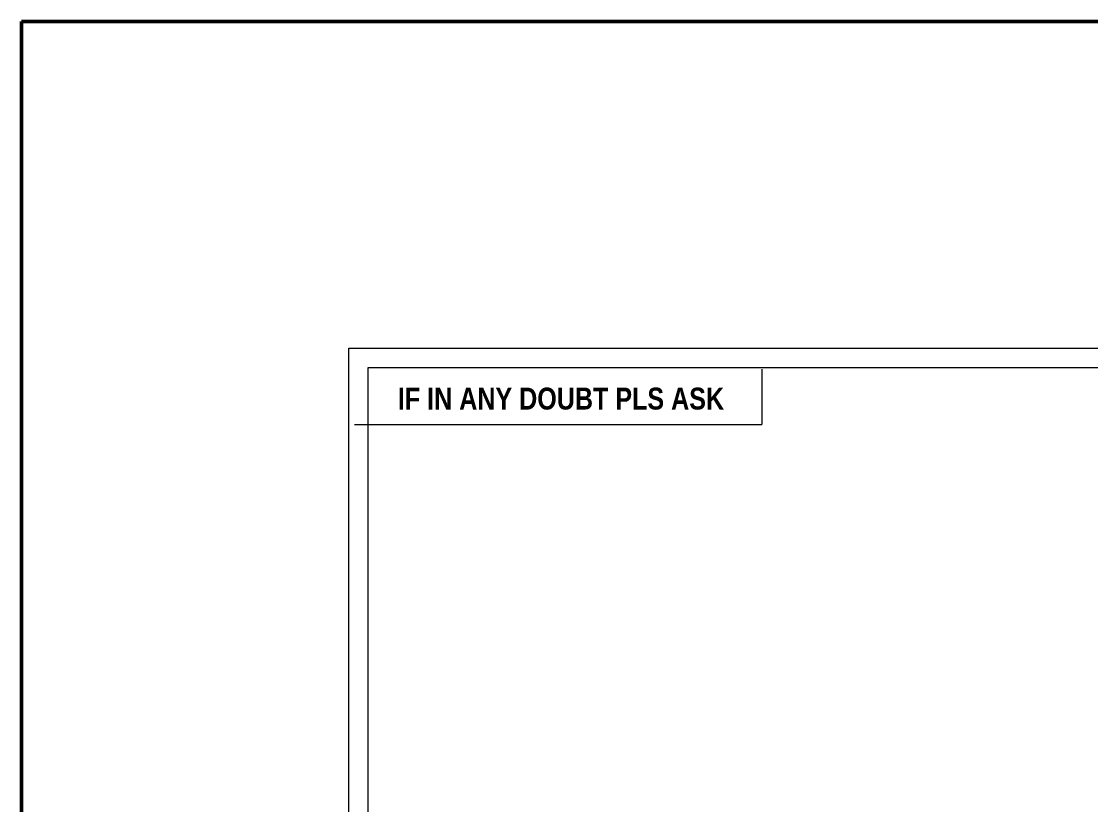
# Model space of a CAD drawing. Extents: x 111418 to 267280, y -151895 to -98368.
# Drawn here: x 232133 to 244668, y -107550 to -98368 of the extents above; entities that cross this region are included whole.
import ezdxf

# ---------------------------------------------------------------- set-up
doc = ezdxf.new("R2010")
doc.units = 0
doc.header["$MEASUREMENT"] = 0
doc.layers.get('0').update_dxf_attribs({"lineweight": 5})
doc.layers.get('DEFPOINTS').update_dxf_attribs({"lineweight": 5})
doc.layers.add('TEXT', color=4, linetype='Continuous', lineweight=5)
doc.styles.add('CHEM', font='isocp.shx')
doc.styles.add('MtXpl_Arial_Narrow', font='ARIALNB.TTF')
doc.styles.add('romans', font='romans.shx')
doc.dimstyles.new('CHEM@123', dxfattribs={"dimscale": 26, "dimtxt": 1, "dimasz": 1, "dimexe": 0.5, "dimexo": 0.5, "dimgap": 0.4, "dimtad": 1, "dimdec": 0, "dimzin": 12, "dimdsep": 46, "dimtxsty": 'CHEM', "dimcen": 0.09, "dimclrd": 251, "dimclre": 251, "dimclrt": 3, "dimadec": 1, "dimazin": 2, "dimtfac": 1, "dimtdec": 0, "dimtmove": 0, "dimatfit": 3, "dimfxl": 0.18, "dimtolj": 1, "dimtzin": 0, "dimlwd": -1, "dimlwe": -1, "dimarcsym": 0})

# ---------------------------------------------------------------- blocks, each defined once
blk = doc.blocks.new('*D974')
at = {"layer": 'DEFPOINTS', "color": 0, "lineweight": 50, "ltscale": 100, "transparency": 16777216}
for p in [(253670, -104153), (240283, -111317), (240528, -111741)]:
    blk.add_point(p, dxfattribs=at)
at = {"layer": 'TEXT', "color": 2, "ltscale": 100, "transparency": 16777216}
for p, q in [((253382, -103754), (240326, -111292)), ((253658, -104131), (253413, -103707)), ((240515, -111719), (240270, -111295))]:
    blk.add_line(p, q, dxfattribs=at)
at = {"layer": 'TEXT', "color": 2, "lineweight": 50, "ltscale": 100, "transparency": 16777216}
for points in [[(253378, -103746), (253386, -103761), (253426, -103729)], [(240322, -111284), (240330, -111299), (240283, -111317)]]:
    blk.add_solid(points, dxfattribs=at)
at = {"layer": 'TEXT', "color": 0, "lineweight": 50, "ltscale": 100, "transparency": 16777216, "insert": (246832, -107484), "char_height": 50, "attachment_point": 5, "rotation": 30, "style": 'romans'}
blk.add_mtext('\\A1;19784', dxfattribs=at)

msp = doc.modelspace()

# ---------------------------------------------------------------- linework, layer by layer
at = {"layer": 'TEXT', "color": 7, "lineweight": 20, "ltscale": 100}
for p in [(240812, -102445.4), (236036.8, -103093.8)]:
    msp.add_line(p, (240812, -103093.8), dxfattribs=at)
at = {"layer": 'TEXT', "color": 3, "lineweight": 50, "ltscale": 100}
msp.add_lwpolyline([(232132.6, -98368.4), (267280.4, -98368.4), (267280.4, -137823), (232132.6, -137823)], close=True, dxfattribs=at)
at = {"layer": 'TEXT', "color": 7, "lineweight": 20, "ltscale": 100}
for points in [[(235970.5, -102199.1), (262558.3, -102199.1), (262558.3, -135060.7), (235970.5, -135060.7)], [(236198, -102426.7), (262330.7, -102426.7), (262330.7, -134833.2), (236198, -134833.2)]]:
    msp.add_lwpolyline(points, close=True, dxfattribs=at)

# ---------------------------------------------------------------- texts
at = {"color": 7, "style": 'MtXpl_Arial_Narrow'}
msp.add_text('IF IN ANY DOUBT PLS ASK', height=256.875, dxfattribs=at).set_placement((236546.1, -102918.6))

# ---------------------------------------------------------------- dimensions: what is measured, and where the dimension line sits
at = {"layer": 'TEXT', "color": 7, "lineweight": 50, "ltscale": 100}
dim = msp.add_aligned_dim(p1=(253670.5, -104152.8), p2=(240527.7, -111740.8), distance=-489.8, text='19784', dimstyle='CHEM@123', override={"dimscale": 50, "dimtxsty": 'romans', "dimclrd": 2, "dimclre": 2, "dimclrt": 0}, dxfattribs=at)
dim.commit()
dim.dimension.update_dxf_attribs({"geometry": '*D974', "text_midpoint": (246831.7, -107483.6)})

doc.saveas('drawing.dxf')
